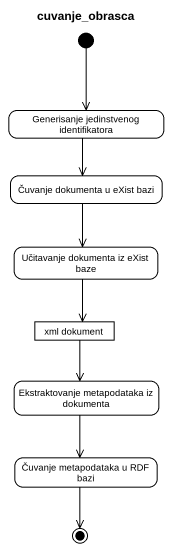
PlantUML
@startuml
title cuvanje_obrasca
hide empty description
state "Generisanje jedinstvenog identifikatora" as Generisanje_jedinstvenog
state "Čuvanje dokumenta u eXist bazi" as Čuvanje_dokumenta_u_eXist
state "Učitavanje dokumenta iz eXist baze" as Učitavanje_dokumenta_iz
state "xml dokument" as xml_dokument <<object>>
state "Ekstraktovanje metapodataka iz dokumenta" as Ekstraktovanje_metapodataka
state "Čuvanje metapodataka u RDF bazi" as Čuvanje_metapodataka_u_RDF
[*] --> Generisanje_jedinstvenog
Generisanje_jedinstvenog --> Čuvanje_dokumenta_u_eXist
Čuvanje_dokumenta_u_eXist --> Učitavanje_dokumenta_iz
Učitavanje_dokumenta_iz --> xml_dokument
xml_dokument --> Ekstraktovanje_metapodataka
Ekstraktovanje_metapodataka --> Čuvanje_metapodataka_u_RDF
Čuvanje_metapodataka_u_RDF --> [*]
@enduml
